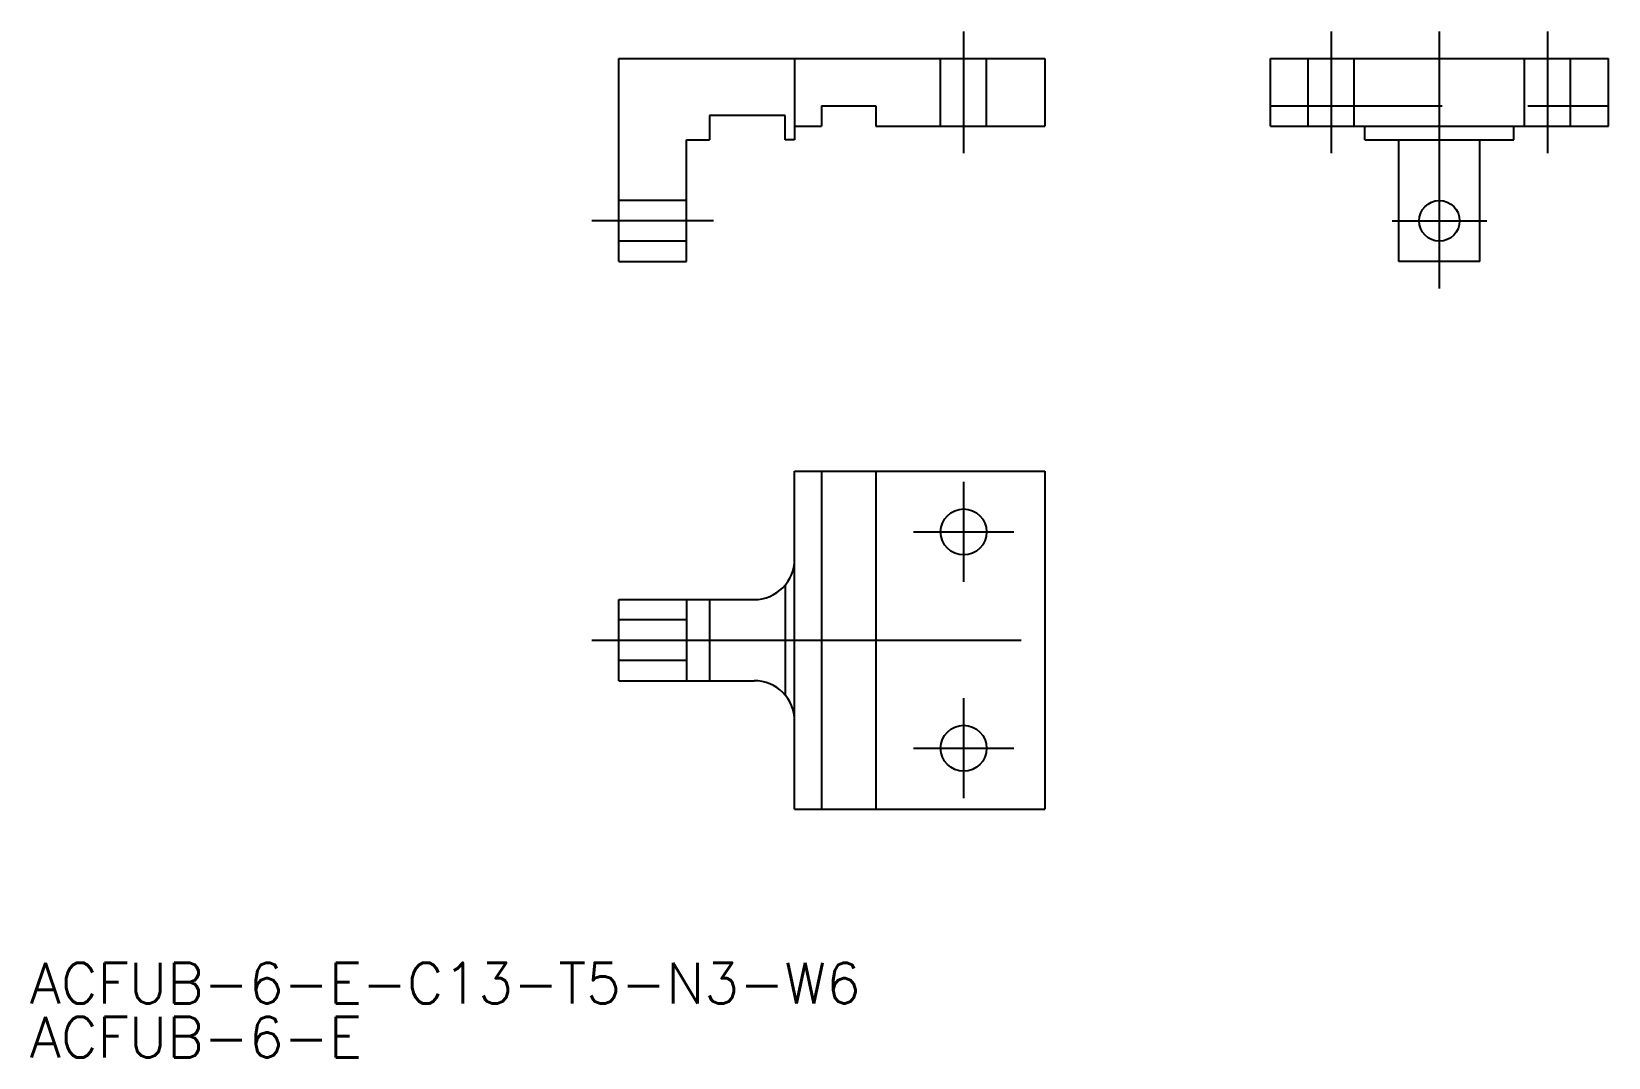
# Model space of a CAD drawing. Extents: x -69 to 48, y -23 to 53.
import ezdxf

# ---------------------------------------------------------------- set-up
doc = ezdxf.new("R2010")
doc.units = 0
doc.linetypes.add('CENTER', pattern=[50.8, 31.75, -6.35, 6.35, -6.35])
doc.linetypes.add('DASHED', pattern=[19.05, 12.7, -6.35])
doc.layers.get('0').update_dxf_attribs({"linetype": 'CONTINUOUS'})
doc.layers.add('CENTER', color=1, linetype='CONTINUOUS')
doc.styles.get("Standard").update_dxf_attribs({"font": 'txt.shx', "height": 3, "bigfont": 'bigfont.shx'})

# ---------------------------------------------------------------- blocks, each defined once
blk = doc.blocks.new('*U2')
at = {"color": 7, "linetype": 'CONTINUOUS'}
blk.add_text('ACFUB-6-E-C13-T5-N3-W6', height=3, dxfattribs=at).set_placement((-69.06, -18.87))
blk = doc.blocks.new('*U3')
at = {"color": 7, "linetype": 'CONTINUOUS'}
blk.add_text('ACFUB-6-E', height=3, dxfattribs=at).set_placement((-69.06, -22.87))

msp = doc.modelspace()

# ---------------------------------------------------------------- linework, layer by layer
at = {"color": 7, "linetype": 'CONTINUOUS'}
for p, q in [((-25.5, 36.01), (-25.5, 51.01)), ((-25.5, 51.01), (6, 51.01)), ((-12.5, 51.01), (-12.5, 45.01)), ((6, 51.01), (6, 46.01)), ((22.68, 46.01), (22.68, 51.01)), ((22.68, 51.01), (47.68, 51.01)), ((47.68, 46.01), (47.68, 51.01)), ((-18.8, 46.81), (-18.8, 45.01)), ((-13.2, 46.81), (-18.8, 46.81)), ((-13.2, 45.01), (-13.2, 46.81)), ((-10.5, 47.51), (-10.5, 46.01)), ((-10.5, 47.51), (-6.5, 47.51)), ((-6.5, 47.51), (-6.5, 46.01)), ((-12.5, 46.01), (-10.5, 46.01)), ((-6.5, 46.01), (6, 46.01)), ((22.68, 46.01), (47.68, 46.01)), ((29.68, 45.01), (29.68, 46.01)), ((40.68, 45.01), (40.68, 46.01)), ((-20.5, 36.01), (-20.5, 45.01)), ((-20.5, 45.01), (-18.8, 45.01)), ((-12.5, 45.01), (-13.2, 45.01)), ((29.68, 45.01), (40.68, 45.01)), ((32.18, 36.01), (32.18, 45.01)), ((38.18, 36.01), (38.18, 45.01)), ((-25.5, 36.01), (-20.5, 36.01)), ((38.18, 36.01), (32.18, 36.01)), ((-12.5, -4.5), (-12.5, 20.5)), ((-12.5, 20.5), (6, 20.5)), ((-10.5, 20.5), (-10.5, -4.5)), ((-6.5, 20.5), (-6.5, -4.5)), ((6, 20.5), (6, -4.5)), ((-13.2, 12.07), (-13.2, 3.93)), ((-25.5, 11), (-15.5, 11)), ((-25.5, 5), (-25.5, 11)), ((-20.5, 11), (-20.5, 5)), ((-18.8, 11), (-18.8, 5)), ((-25.5, 5), (-15.5, 5)), ((-12.5, -4.5), (6, -4.5))]:
    msp.add_line(p, q, dxfattribs=at)
at = {"color": 3, "linetype": 'DASHED'}
for p, q in [((-1.7, 46.01), (-1.7, 51.01)), ((1.7, 46.01), (1.7, 51.01)), ((25.48, 46.01), (25.48, 51.01)), ((28.88, 46.01), (28.88, 51.01)), ((41.48, 46.01), (41.48, 51.01)), ((44.88, 46.01), (44.88, 51.01)), ((22.68, 47.51), (47.68, 47.51)), ((-20.5, 40.51), (-25.5, 40.51)), ((-20.5, 37.51), (-25.5, 37.51)), ((-20.5, 9.5), (-25.5, 9.5)), ((-20.5, 6.5), (-25.5, 6.5))]:
    msp.add_line(p, q, dxfattribs=at)
at = {"color": 7, "linetype": 'CONTINUOUS'}
for centre, radius in [((35.18, 39.01), 1.5), ((0, 16), 1.7), ((0, 0), 1.7)]:
    msp.add_circle(centre, radius, dxfattribs=at)
for centre, start, end in [((-15.5, 14), 270, 0), ((-15.5, 2), 0, 90)]:
    msp.add_arc(centre, 3, start, end, dxfattribs=at)
at = {"layer": 'CENTER', "color": 1, "linetype": 'CENTER'}
for p, q in [((0, 53.01), (0, 44.01)), ((27.18, 53.01), (27.18, 44.01)), ((35.18, 34.01), (35.18, 53.01)), ((43.18, 53.01), (43.18, 44.01)), ((-18.5, 39.01), (-27.5, 39.01)), ((31.68, 39.01), (38.68, 39.01)), ((0, 19.7), (0, 12.3)), ((-3.7, 16), (3.7, 16)), ((-27.5, 8), (8, 8)), ((0, 3.7), (0, -3.7)), ((-3.7, 0), (3.7, 0))]:
    msp.add_line(p, q, dxfattribs=at)

# ---------------------------------------------------------------- block references
at = {"color": 7, "linetype": 'CONTINUOUS'}
for name in ['*U2', '*U3']:
    msp.add_blockref(name, (0, 0), dxfattribs=at)

doc.saveas('drawing.dxf')
